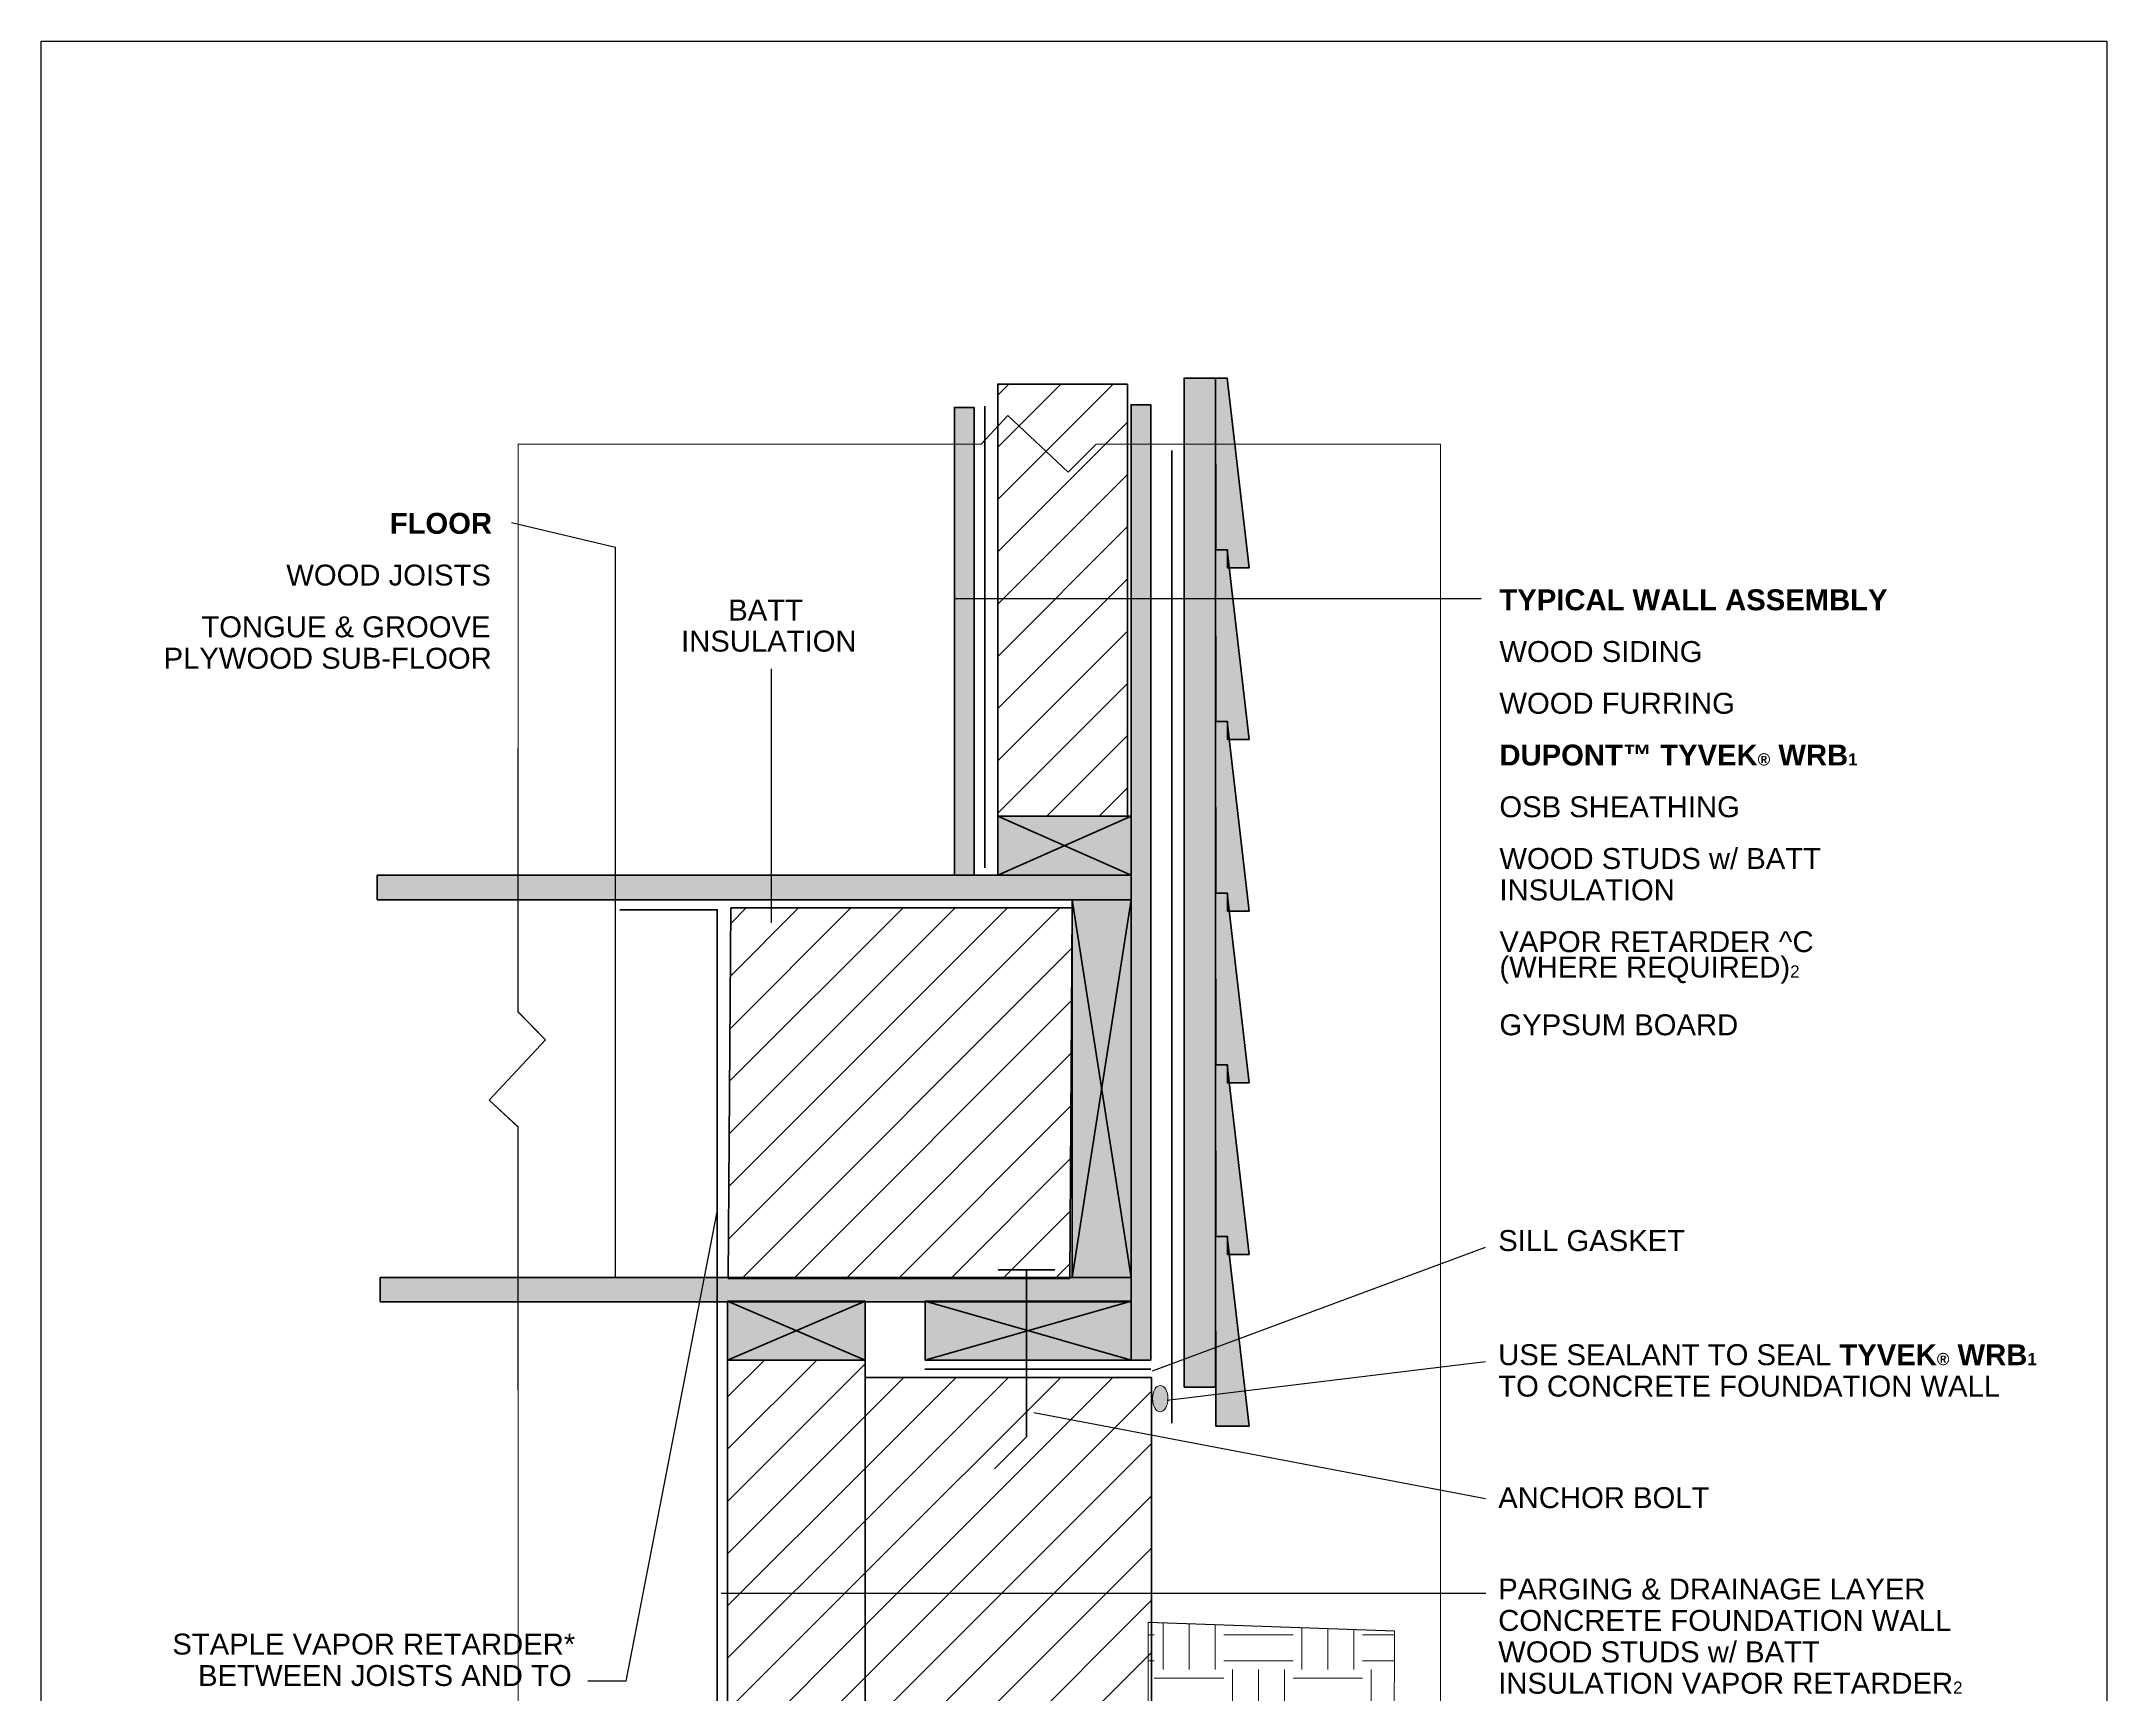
# Model space of a CAD drawing. Extents: x 26 to 585, y -763 to -29.
# Drawn here: x 26 to 585, y -476 to -29 of the extents above; entities that cross this region are included whole.
import ezdxf

# ---------------------------------------------------------------- set-up
doc = ezdxf.new("R2010")
doc.units = 0
doc.header["$MEASUREMENT"] = 0
for name, color, linetype, lineweight in [('background', 7, 'Continuous', 0), ('diagram', 7, 'Continuous', 0), ('lines and arrows', 7, 'Continuous', 0), ('text', 7, 'Continuous', 0)]:
    doc.layers.add(name, color=color, linetype=linetype, lineweight=lineweight)
pattern_1 = [(45, (0, 0), (-7.07107, 7.07107), [])]

# ---------------------------------------------------------------- blocks, each defined once
blk = doc.blocks.new('Block_7')
at = {"layer": 'background', "color": 250, "lineweight": 25, "true_color": 0x231f20}
blk.add_lwpolyline([(585.42, -762.78), (26.46, -762.78), (26.46, -29.1), (585.42, -29.1)], close=True, dxfattribs=at)
blk = doc.blocks.new('Block_9')
at = {"layer": 'diagram', "color": 18, "lineweight": 35, "true_color": 0x000000}
for points in [[(165.79, -261.38)], [(181.74, -363.58)]]:
    blk.add_lwpolyline(points, dxfattribs=at)
blk = doc.blocks.new('Block_10')
at = {"layer": 'diagram'}
blk.add_lwpolyline([(392.65, -459.21), (326.05, -456.88), (326.05, -484.82), (392.62, -487.14)], close=True, dxfattribs=at)
at = {"layer": 'diagram', "color": 18, "lineweight": 18, "true_color": 0x000000}
for points in [[(330.03, -469.69), (330.03, -469.69), (330.03, -457.02), (330.03, -457.02)], [(337.07, -469.69), (337.07, -469.69), (337.07, -457.26), (337.07, -457.26)], [(344.12, -469.69), (344.12, -469.69), (344.12, -457.51), (344.12, -457.51)], [(367.61, -469.69), (367.61, -469.69), (367.61, -458.33), (367.61, -458.33)], [(326.05, -460.3), (326.05, -460.3), (327.68, -460.3), (327.68, -460.3)], [(346.47, -460.3), (346.47, -460.3), (365.26, -460.3), (365.26, -460.3)], [(374.66, -469.69), (374.66, -469.69), (374.66, -458.57), (374.66, -458.57)], [(381.7, -469.69), (381.7, -469.69), (381.7, -458.82), (381.7, -458.82)], [(384.05, -460.3), (384.05, -460.3), (392.65, -460.3), (392.65, -460.3)], [(326.05, -467.35), (326.05, -467.35), (327.68, -467.35), (327.68, -467.35)], [(346.47, -467.35), (346.47, -467.35), (365.26, -467.35), (365.26, -467.35)], [(384.05, -467.35), (384.05, -467.35), (392.64, -467.35), (392.64, -467.35)], [(327.68, -472.04), (327.68, -472.04), (346.47, -472.04), (346.47, -472.04)], [(348.82, -485.61), (348.82, -485.61), (348.82, -469.69), (348.82, -469.69)], [(355.86, -485.85), (355.86, -485.85), (355.86, -469.69), (355.86, -469.69)], [(362.91, -486.1), (362.91, -486.1), (362.91, -469.69), (362.91, -469.69)], [(365.26, -472.04), (365.26, -472.04), (384.05, -472.04), (384.05, -472.04)], [(386.4, -486.92), (386.4, -486.92), (386.4, -469.69), (386.4, -469.69)], [(327.68, -479.09), (327.68, -479.09), (346.47, -479.09), (346.47, -479.09)], [(365.26, -479.09), (365.26, -479.09), (384.05, -479.09), (384.05, -479.09)], [(365.26, -486.14), (365.26, -486.14), (384.05, -486.14), (384.05, -486.14)]]:
    blk.add_open_spline(points, degree=3, dxfattribs=at)
blk = doc.blocks.new('Block_8')
at = {"layer": 'diagram', "true_color": 0x000000, "transparency": 33554687}
h = blk.add_hatch(dxfattribs=at)
h.set_pattern_fill('_U', color=18, scale=10, angle=45, style=2, pattern_type=0)
h.set_pattern_definition(pattern_1)
h.paths.add_polyline_path([(320.42, -121.86), (320.42, -238.78), (285.31, -238.78), (285.31, -121.86)])
at = {"layer": 'diagram', "true_color": 0xeac78c, "transparency": 33554687}
h = blk.add_hatch(color=31, dxfattribs=at)
h.dxf.hatch_style = 2
h.paths.add_polyline_path([(335.72, -393.25), (344.25, -393.25), (344.25, -120.24), (335.72, -120.24)])
at = {"layer": 'diagram', "true_color": 0xc49a6c, "transparency": 33554687}
h = blk.add_hatch(color=33, dxfattribs=at)
h.dxf.hatch_style = 2
h.paths.add_polyline_path([(344.36, -166.68), (347.47, -166.68), (347.47, -171.56), (353.34, -171.56), (347.36, -120.24), (344.25, -120.24)])
at = {"layer": 'diagram', "true_color": 0xf1f2f2, "transparency": 33554687}
h = blk.add_hatch(color=7, dxfattribs=at)
h.dxf.hatch_style = 2
h.paths.add_polyline_path([(278.88, -254.73), (273.56, -254.73), (273.56, -128.15), (278.88, -128.15)])
at = {"layer": 'diagram', "true_color": 0xc2b59b, "transparency": 33554687}
h = blk.add_hatch(color=253, dxfattribs=at)
h.dxf.hatch_style = 2
h.paths.add_polyline_path([(326.73, -385.93), (321.41, -385.93), (321.41, -127.43), (326.73, -127.43)])
at = {"layer": 'diagram', "true_color": 0xc49a6c, "transparency": 33554687}
h = blk.add_hatch(color=33, dxfattribs=at)
h.dxf.hatch_style = 2
h.paths.add_polyline_path([(344.36, -213.13), (347.47, -213.13), (347.47, -218.01), (353.34, -218.01), (347.36, -166.68), (344.25, -166.68)])
h = blk.add_hatch(color=33, dxfattribs=at)
h.dxf.hatch_style = 2
h.paths.add_polyline_path([(344.36, -259.57), (347.47, -259.57), (347.47, -264.45), (353.34, -264.45), (347.36, -213.13), (344.25, -213.13)])
at = {"layer": 'diagram', "true_color": 0xc2b59b, "transparency": 33554687}
h = blk.add_hatch(color=253, dxfattribs=at)
h.dxf.hatch_style = 2
h.paths.add_polyline_path([(321.41, -254.73), (285.31, -254.73), (285.31, -238.78), (321.41, -238.78)])
at = {"layer": 'diagram', "true_color": 0xf1f2f2, "transparency": 33554687}
h = blk.add_hatch(color=7, dxfattribs=at)
h.dxf.hatch_style = 2
h.paths.add_polyline_path([(117.39, -254.73), (321.41, -254.73), (321.41, -261.38), (117.39, -261.38)])
at = {"layer": 'diagram', "true_color": 0xc2b59b, "transparency": 33554687}
h = blk.add_hatch(color=253, dxfattribs=at)
h.dxf.hatch_style = 2
h.paths.add_polyline_path([(321.41, -363.58), (305.46, -363.58), (305.46, -261.38), (321.41, -261.38)])
at = {"layer": 'diagram', "true_color": 0xc49a6c, "transparency": 33554687}
h = blk.add_hatch(color=33, dxfattribs=at)
h.dxf.hatch_style = 2
h.paths.add_polyline_path([(344.36, -306.02), (347.47, -306.02), (347.47, -310.9), (353.34, -310.9), (347.36, -259.57), (344.25, -259.57)])
at = {"layer": 'diagram', "true_color": 0x000000, "transparency": 33554687}
h = blk.add_hatch(dxfattribs=at)
h.set_pattern_fill('_U', color=18, scale=10, angle=45, style=2, pattern_type=0)
h.set_pattern_definition(pattern_1)
h.paths.add_polyline_path([(305.46, -263.59), (304.77, -363.82), (212.38, -363.82), (213.07, -263.59)])
at = {"layer": 'diagram', "true_color": 0xc49a6c, "transparency": 33554687}
h = blk.add_hatch(color=33, dxfattribs=at)
h.dxf.hatch_style = 2
h.paths.add_polyline_path([(344.36, -352.46), (347.47, -352.46), (347.47, -357.34), (353.34, -357.34), (347.36, -306.02), (344.25, -306.02)])
h = blk.add_hatch(color=33, dxfattribs=at)
h.dxf.hatch_style = 2
h.paths.add_polyline_path([(353.34, -403.79), (347.36, -352.46), (344.25, -352.46), (344.36, -403.79)])
at = {"layer": 'diagram', "true_color": 0xf1f2f2, "transparency": 33554687}
h = blk.add_hatch(color=7, dxfattribs=at)
h.dxf.hatch_style = 2
h.paths.add_polyline_path([(118.17, -363.58), (321.41, -363.58), (321.41, -370.22), (118.17, -370.22)])
at = {"layer": 'diagram', "true_color": 0xc2b59b, "transparency": 33554687}
h = blk.add_hatch(color=253, dxfattribs=at)
h.dxf.hatch_style = 2
h.paths.add_polyline_path([(249.42, -385.93), (212.21, -385.93), (212.21, -369.98), (249.42, -369.98)])
h = blk.add_hatch(color=253, dxfattribs=at)
h.dxf.hatch_style = 2
h.paths.add_polyline_path([(321.41, -385.93), (265.62, -385.93), (265.62, -369.98), (321.41, -369.98)])
at = {"layer": 'diagram', "true_color": 0x000000, "transparency": 33554687}
h = blk.add_hatch(dxfattribs=at)
h.set_pattern_fill('_U', color=18, scale=10, angle=45, style=2, pattern_type=0)
h.set_pattern_definition(pattern_1)
h.paths.add_polyline_path([(249.42, -385.93), (249.42, -492.3), (212.21, -492.3), (212.21, -385.93)])
h = blk.add_hatch(dxfattribs=at)
h.set_pattern_fill('_U', color=18, scale=10, angle=45, style=2, pattern_type=0)
h.set_pattern_definition(pattern_1)
h.paths.add_polyline_path([(326.87, -518.97), (249.42, -518.97), (249.42, -390.62), (326.87, -390.62)])
at = {"layer": 'diagram', "true_color": 0xfbb042, "transparency": 33554687}
h = blk.add_hatch(color=43, dxfattribs=at)
h.dxf.hatch_style = 2
edge = h.paths.add_edge_path()
edge.add_ellipse((329.29, -396.36), major_axis=(0, 3.57), ratio=0.582053, start_angle=0, end_angle=360)
at = {"layer": 'diagram', "color": 113, "lineweight": 70, "true_color": 0x82ca9c}
for p, q in [((281.85, -252.71), (281.85, -127.84)), ((265.54, -388.38), (326.73, -388.38))]:
    blk.add_line(p, q, dxfattribs=at)
at = {"layer": 'diagram', "color": 165, "lineweight": 70, "true_color": 0x3e5aa8}
blk.add_line((332.4, -139.86), (332.4, -403.01), dxfattribs=at)
at = {"layer": 'diagram', "color": 18, "lineweight": 35, "true_color": 0x000000}
for p, q in [((321.41, -238.78), (285.31, -254.73)), ((285.31, -238.78), (321.41, -254.73)), ((285.31, -238.78), (321.41, -238.78)), ((284.2, -254.73), (278.88, -254.73)), ((321.41, -261.38), (305.46, -363.58)), ((305.46, -261.38), (321.41, -363.58)), ((305.46, -363.58), (305.46, -261.38)), ((212.21, -369.98), (249.42, -385.93)), ((249.42, -369.98), (212.21, -385.93)), ((265.62, -369.98), (321.41, -385.93)), ((321.41, -369.98), (265.62, -385.93)), ((321.41, -385.93), (321.41, -369.98)), ((326.87, -407.13), (326.87, -510))]:
    blk.add_line(p, q, dxfattribs=at)
at = {"layer": 'diagram', "color": 18, "lineweight": 25, "true_color": 0x000000}
blk.add_line((326.08, -456.88), (392.65, -459.2), dxfattribs=at)
at = {"layer": 'diagram', "color": 250, "lineweight": 35, "true_color": 0x231f20}
for points in [[(320.42, -121.86), (320.42, -238.78), (285.31, -238.78), (285.31, -121.86)], [(326.73, -385.93), (321.41, -385.93), (321.41, -127.43), (326.73, -127.43)], [(321.41, -254.73), (285.31, -254.73), (285.31, -238.78), (321.41, -238.78)], [(321.41, -363.58), (305.46, -363.58), (305.46, -261.38), (321.41, -261.38)], [(305.46, -263.59), (304.77, -363.82), (212.38, -363.82), (213.07, -263.59)], [(249.42, -385.93), (212.21, -385.93), (212.21, -369.98), (249.42, -369.98)], [(321.41, -385.93), (265.62, -385.93), (265.62, -369.98), (321.41, -369.98)], [(249.42, -385.93), (249.42, -492.3), (212.21, -492.3), (212.21, -385.93)], [(326.87, -518.97), (249.42, -518.97), (249.42, -390.62), (326.87, -390.62)]]:
    blk.add_lwpolyline(points, close=True, dxfattribs=at)
at = {"layer": 'diagram', "color": 18, "lineweight": 35, "true_color": 0x010101}
blk.add_lwpolyline([(335.72, -393.25), (344.25, -393.25), (344.25, -120.24), (335.72, -120.24)], close=True, dxfattribs=at)
at = {"layer": 'diagram', "color": 39, "lineweight": 35, "true_color": 0x603913}
for points in [[(344.36, -166.68), (347.47, -166.68), (347.47, -171.56), (353.34, -171.56), (347.36, -120.24), (344.25, -120.24)], [(344.36, -213.13), (347.47, -213.13), (347.47, -218.01), (353.34, -218.01), (347.36, -166.68), (344.25, -166.68)], [(344.36, -259.57), (347.47, -259.57), (347.47, -264.45), (353.34, -264.45), (347.36, -213.13), (344.25, -213.13)], [(344.36, -306.02), (347.47, -306.02), (347.47, -310.9), (353.34, -310.9), (347.36, -259.57), (344.25, -259.57)], [(344.36, -352.46), (347.47, -352.46), (347.47, -357.34), (353.34, -357.34), (347.36, -306.02), (344.25, -306.02)], [(353.34, -403.79), (347.36, -352.46), (344.25, -352.46), (344.36, -403.79)]]:
    blk.add_lwpolyline(points, close=True, dxfattribs=at)
at = {"layer": 'diagram', "color": 18, "lineweight": 35, "true_color": 0x000000}
for points in [[(278.88, -254.73), (273.56, -254.73), (273.56, -128.15), (278.88, -128.15)], [(117.39, -254.73), (321.41, -254.73), (321.41, -261.38), (117.39, -261.38)], [(118.17, -363.58), (321.41, -363.58), (321.41, -370.22), (118.17, -370.22)]]:
    blk.add_lwpolyline(points, close=True, dxfattribs=at)
at = {"layer": 'diagram'}
blk.add_lwpolyline([(155.53, -489.81), (285.48, -489.81), (292.74, -482.05), (309.07, -497.33), (316.59, -489.81), (405.17, -489.81), (405.17, -138.15), (311.91, -138.15), (304.39, -145.67), (288.06, -130.39), (280.81, -138.15), (155.53, -138.15), (155.53, -291.74), (162.91, -299.25), (147.63, -315.58), (155.53, -322.84)], close=True, dxfattribs=at)
at = {"layer": 'diagram', "color": 250, "lineweight": 18, "true_color": 0x231f20}
for points in [[(246.73, -138.15), (280.81, -138.15), (288.06, -130.39), (304.39, -145.67), (311.91, -138.15), (364.21, -138.15)], [(155.39, -394.11), (155.39, -322.84), (147.63, -315.58), (162.91, -299.25), (155.39, -291.74), (155.39, -220.47)], [(202.37, -489.81), (285.48, -489.81), (292.74, -482.05), (309.07, -497.33), (316.59, -489.81), (400.54, -489.81)]]:
    blk.add_lwpolyline(points, dxfattribs=at)
at = {"layer": 'diagram', "color": 113, "lineweight": 70, "true_color": 0x82ca9c}
blk.add_lwpolyline([(209.4, -497.67), (209.4, -264.09), (183.02, -264.09)], dxfattribs=at)
at = {"layer": 'diagram', "color": 250, "lineweight": 70, "true_color": 0x231f20}
blk.add_lwpolyline([(300.74, -361.52), (285.48, -361.52), (293.11, -361.52), (293.11, -406.67), (284.42, -415.36)], dxfattribs=at)
at = {"layer": 'diagram', "color": 18, "lineweight": 35, "true_color": 0x000000}
blk.add_lwpolyline([(212.21, -369.98), (212.21, -385.93), (249.42, -385.93), (249.42, -369.98)], dxfattribs=at)
at = {"layer": 'diagram'}
blk.add_ellipse((329.29, -396.36), major_axis=(0, 3.57), ratio=0.582053, dxfattribs=at)
for name in ['Block_9', 'Block_10']:
    blk.add_blockref(name, (0, 0), dxfattribs=at)

msp = doc.modelspace()

# ---------------------------------------------------------------- linework, layer by layer
at = {"layer": 'lines and arrows', "color": 250, "lineweight": 25, "true_color": 0x231f20}
for p, q in [((273.38, -179.87), (347.42, -179.87)), ((347.42, -179.87), (416.14, -179.87)), ((224.05, -267.66), (224.05, -198.93)), ((327.19, -388.89), (417.35, -355.36)), ((331.19, -396.76), (417.35, -386.36)), ((295.04, -400.13), (417.35, -423.36)), ((210.42, -449), (326.52, -449)), ((326.58, -449), (417.41, -449))]:
    msp.add_line(p, q, dxfattribs=at)
for points in [[(181.89, -363.53), (181.89, -166.05), (153.7, -159.4)], [(209.24, -345.81), (184.64, -472.84), (174.38, -472.84)]]:
    msp.add_lwpolyline(points, dxfattribs=at)

# ---------------------------------------------------------------- block references
at = {"layer": 'background'}
msp.add_blockref('Block_7', (0, 0), dxfattribs=at)
at = {"layer": 'diagram'}
msp.add_blockref('Block_8', (0, 0), dxfattribs=at)

# ---------------------------------------------------------------- texts
at = {"layer": 'text', "char_height": 0.2, "attachment_point": 7}
for s, insert in [('\\C250;\\c2105123;\\FArial Bold|b1|i0|c1;\\H5.664000;\\W1.000000;FLOOR', (120.76, -162.44)), ('\\C250;\\c2105123;\\FArial|b0|i0|c1;\\H5.664000;\\W1.000000;WOOD JOISTS', (92.76, -176.44)), ('\\C250;\\c2105123;\\FArial Bold|b1|i0|c1;\\H5.664000;\\W1.000000;TYPICAL WALL ASSEMBLY', (421.07, -183.13)), ('\\C250;\\c2105123;\\FArial|b0|i0|c1;\\H5.664000;\\W1.000000;BATT', (212.37, -185.82)), ('\\C250;\\c2105123;\\FArial|b0|i0|c1;\\H5.664000;\\W1.000000;TONGUE & GROOVE ', (69.78, -190.44)), ('\\C250;\\c2105123;\\FArial|b0|i0|c1;\\H5.664000;\\W1.000000; INSULATION', (197.41, -194.32)), ('\\C250;\\c2105123;\\FArial|b0|i0|c1;\\H5.664000;\\W1.000000;PLYWOOD SUB-FLOOR', (59.56, -198.94)), ('\\C250;\\c2105123;\\FArial|b0|i0|c1;\\H5.664000;\\W1.000000;WOOD SIDING', (421.07, -197.13)), ('\\C250;\\c2105123;\\FArial|b0|i0|c1;\\H5.664000;\\W1.000000;WOOD FURRING', (421.07, -211.13)), ('\\C165;\\c11033150;\\FArial Bold|b1|i0|c1;\\H5.664000;\\W1.000000;DUPONT™ TYVEK\\H3.302112;®\\H5.664000; WRB\\C250;\\c2105123;\\H3.302112;1\\C165;\\c11033150;\\H5.664000; ', (421.07, -225.13)), ('\\C250;\\c2105123;\\FArial|b0|i0|c1;\\H5.664000;\\W1.000000;OSB SHEATHING', (421.07, -239.13)), ('\\C250;\\c2105123;\\FArial|b0|i0|c1;\\H5.664000;\\W1.000000;WOOD STUDS w/ BATT ', (421.07, -253.13)), ('\\C250;\\c2105123;\\FArial|b0|i0|c1;\\H5.664000;\\W1.000000;INSULATION', (421.07, -261.63)), ('\\C250;\\c2105123;\\FArial|b0|i0|c1;\\H5.664000;\\W1.000000;VAPOR RETARDER ^C', (421.07, -275.63)), ('\\C250;\\c2105123;\\FArial|b0|i0|c1;\\H5.664000;\\W1.000000;(WHERE REQUIRED)\\H3.302112;2', (421.07, -284.13)), ('\\C250;\\c2105123;\\FArial|b0|i0|c1;\\H5.664000;\\W1.000000;GYPSUM BOARD', (421.07, -298.13)), ('\\C250;\\c2105123;\\FArial|b0|i0|c1;\\H5.664000;\\W1.000000;SILL GASKET', (420.75, -356.51)), ('\\C250;\\c2105123;\\FArial|b0|i0|c1;\\H5.664000;\\W1.000000;USE SEALANT TO SEAL \\C175;\\c10769209;\\FArial Bold|b1|i0|c1;TYVEK\\H3.302112;®\\H5.664000; \\C165;\\c11033150;WRB\\C250;\\c2105123;\\H3.302112;1\\C165;\\c11033150;\\H5.664000; ', (420.75, -387.4)), ('\\C250;\\c2105123;\\FArial|b0|i0|c1;\\H5.664000;\\W1.000000;TO CONCRETE FOUNDATION WALL', (420.75, -395.9)), ('\\C250;\\c2105123;\\FArial|b0|i0|c1;\\H5.664000;\\W1.000000;ANCHOR BOLT', (420.75, -426.08)), ('\\C250;\\c2105123;\\FArial|b0|i0|c1;\\H5.664000;\\W1.000000;PARGING & DRAINAGE LAYER ', (420.75, -450.8)), ('\\C250;\\c2105123;\\FArial|b0|i0|c1;\\H5.664000;\\W1.000000;CONCRETE FOUNDATION WALL ', (420.75, -459.3)), ('\\C250;\\c2105123;\\FArial|b0|i0|c1;\\H5.664000;\\W1.000000;STAPLE VAPOR RETARDER* ', (61.92, -465.7)), ('\\C250;\\c2105123;\\FArial|b0|i0|c1;\\H5.664000;\\W1.000000;WOOD STUDS w/ BATT ', (420.75, -467.8)), ('\\C250;\\c2105123;\\FArial|b0|i0|c1;\\H5.664000;\\W1.000000;BETWEEN JOISTS AND TO ', (68.89, -474.2)), ('\\C250;\\c2105123;\\FArial|b0|i0|c1;\\H5.664000;\\W1.000000;INSULATION VAPOR RETARDER\\H3.302112;2', (420.75, -476.3))]:
    msp.add_mtext(s, dxfattribs=dict(at, insert=insert))

doc.saveas('drawing.dxf')
